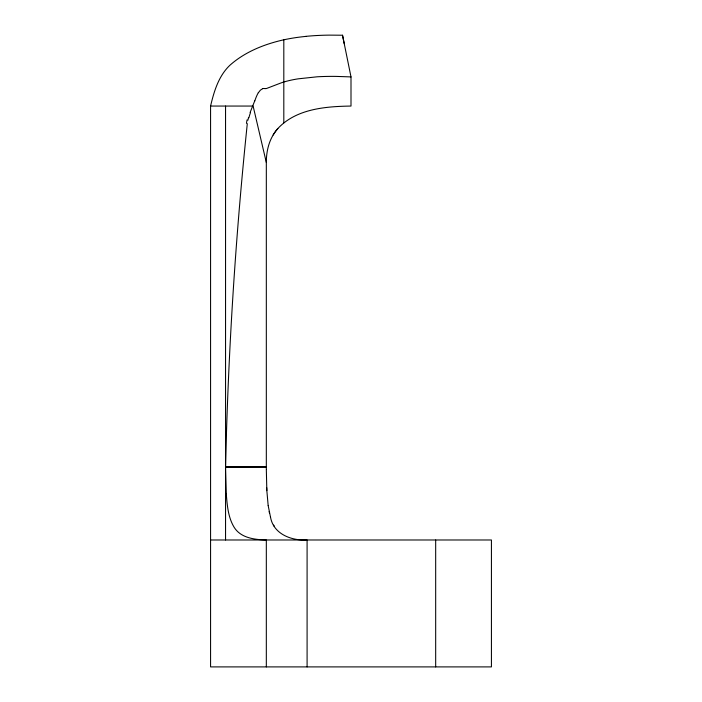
<?xml version="1.0" encoding="UTF-8"?>
<svg xmlns="http://www.w3.org/2000/svg" width="702" height="702" viewBox="0 0 702 702"><rect width="100%" height="100%" fill="white"/><g stroke="black" fill="none" stroke-linecap="round" stroke-linejoin="round"><path stroke-width="1.05" d="M266.321 469.085L266.321 466.953L225.553 466.953L225.553 106.055M225.553 466.953C228.168 352.316 235.433 237.645 247.306 123.605M225.553 539.987L225.553 467.032L266.321 466.953L266.321 162.495C266.304 152.966 268.225 143.243 273.157 134.986A44.015 41.558 -15.9 0 1 277.869 128.51C296.305 108.757 325.588 106.45 351 106.055L351 76.913L342.515 35.223L329.361 35.126A270.252 270.252 0 0 0 305.975 36.346M247.92 120.217L248.499 117.576M210.574 539.987L491.426 539.987L491.426 666.9L210.574 666.9L210.574 106.055C214.022 91.374 218.655 75.886 229.931 65.233C244.98 51.843 264.356 44.156 283.81 39.795A189.505 189.505 0 0 1 301.518 36.873L305.975 36.372M254.721 100.921L250.096 112.513M258.38 92.717L260.398 90.146L262.627 88.689M210.574 106.055L253.115 106.055L266.321 162.495M351 76.913L336.205 76.404A264.119 264.119 0 0 0 317.172 76.799L298.253 78.826A109.933 109.933 0 0 0 283.801 82.002A96.113 96.113 0 0 0 280.467 83.143L266.453 88.513A6.379 6.379 0 0 1 264.829 88.575M264.829 88.575L264.417 88.54A5.388 5.388 0 0 0 262.618 88.627M270.533 517.234C273.543 534.275 291.681 540.83 307.09 539.987L307.09 666.9M273.631 525.105L274.298 526.307M270.524 517.207L268.182 505.642M269.156 511.504L269.454 512.951M342.523 35.232L344.234 43.638M268.173 505.598L266.839 490.619L266.321 469.462M226.255 493.699C227.202 505.203 228.045 517.409 234.257 527.474C241.014 538.153 254.817 539.645 266.321 539.987L266.321 666.9M226.246 493.646L225.553 469.55M266.699 487.618L266.839 490.619M225.553 469.462L225.553 467.032M435.679 539.987L435.679 666.9M283.81 39.795L283.81 122.85M273.157 134.986A43.629 41.778 -18.6 0 1 277.869 128.51M254.817 100.956A43.866 43.866 0 0 1 258.301 92.673M246.446 123.333A81.783 61.214 88.7 0 1 247.069 119.902M248.92 117.752A35.469 27.317 87.6 0 1 250.456 112.75"/></g></svg>
